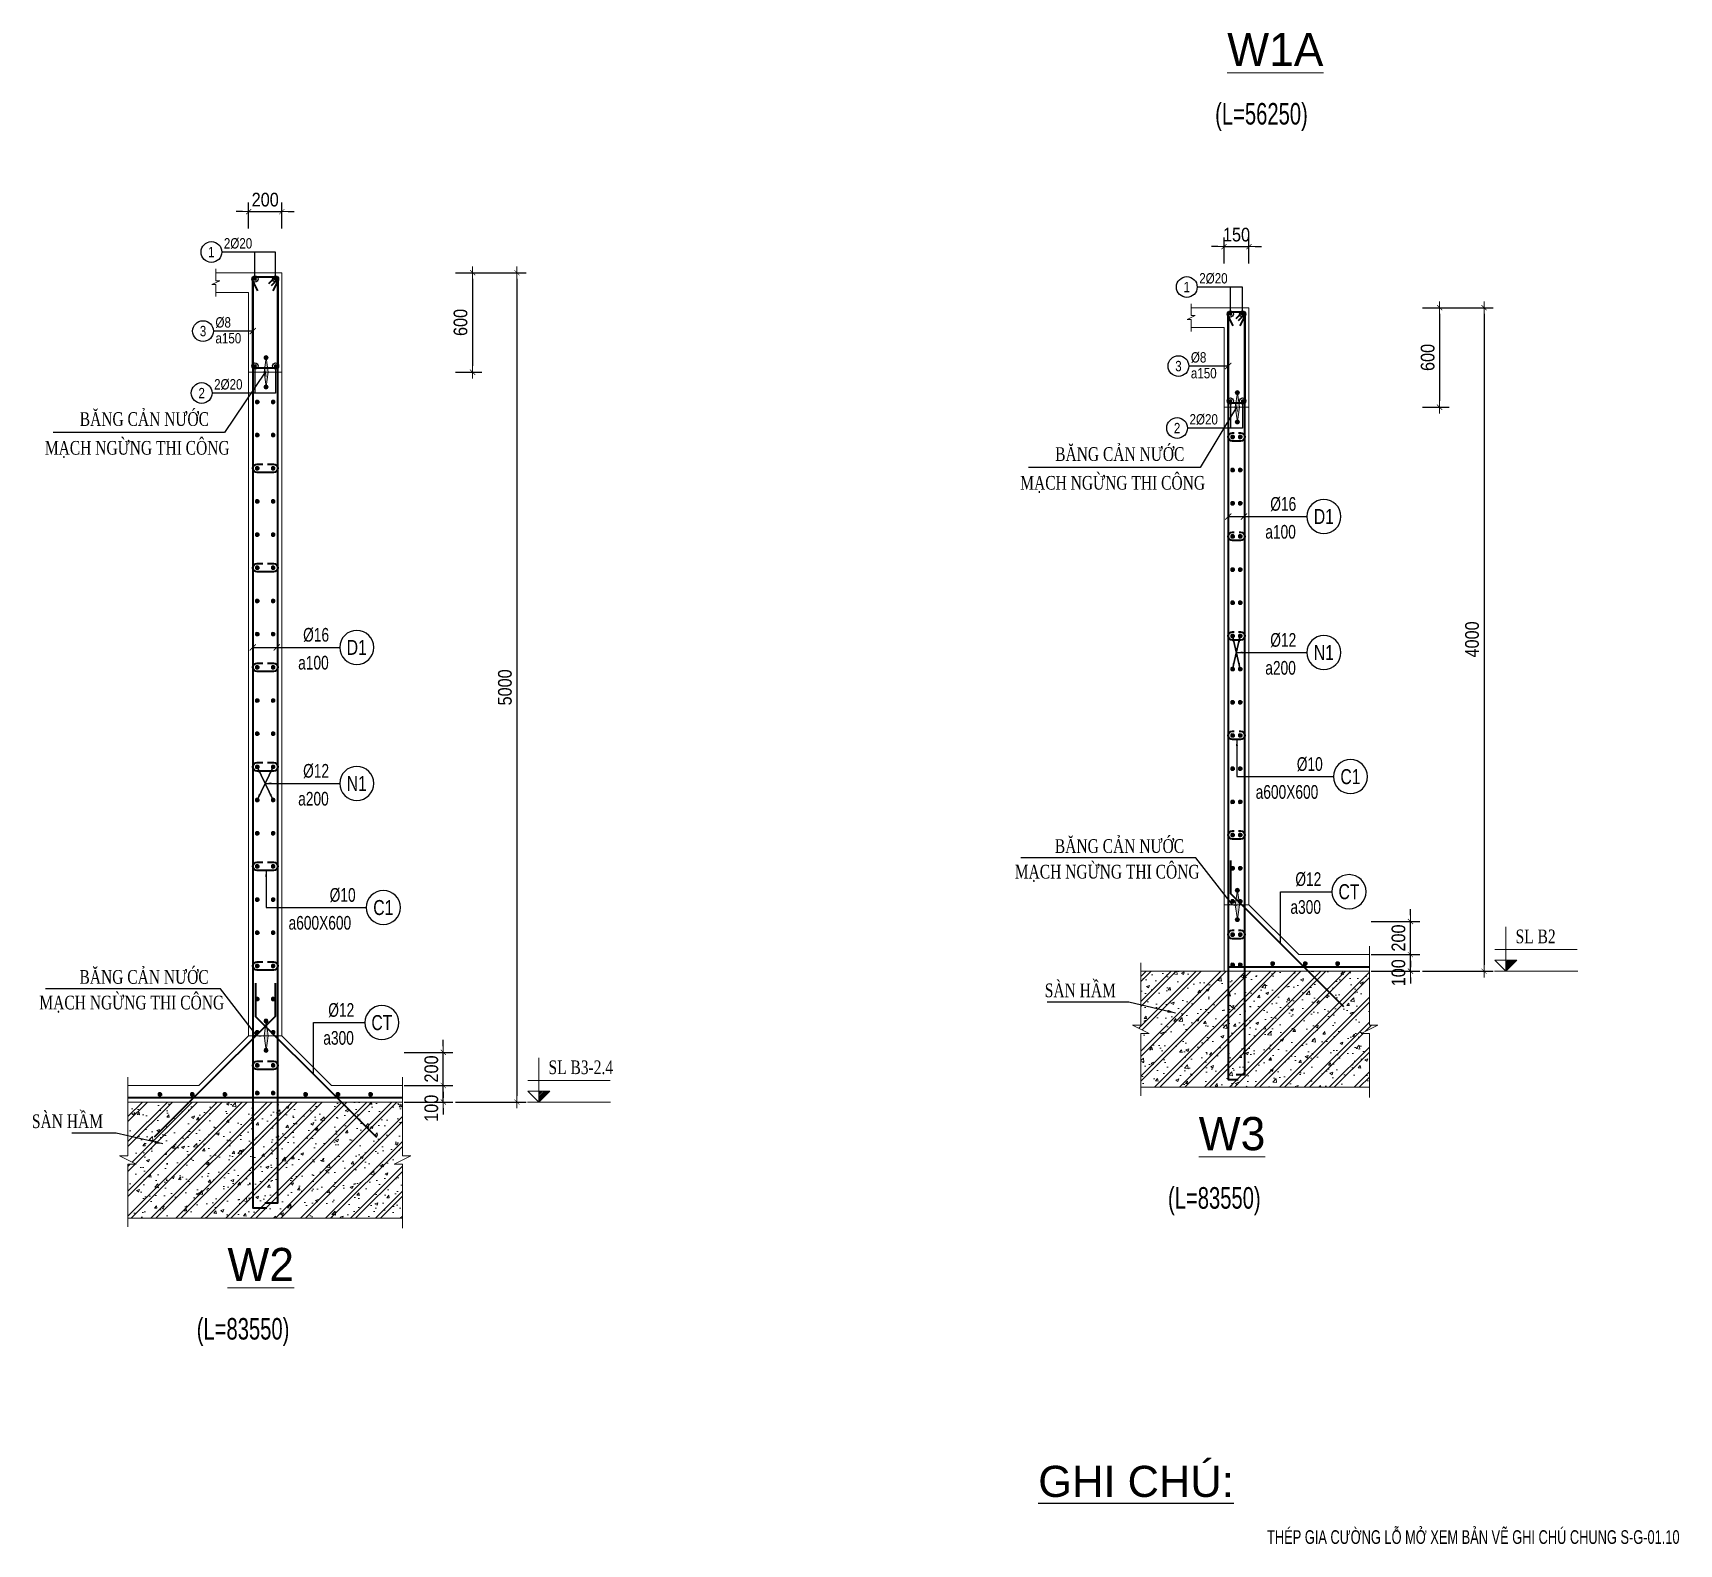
# Model space of a CAD drawing. Extents: x 512210 to 544733856, y -92216 to 2317910607.
# Drawn here: x 669913 to 689751, y -82031 to -63810 of the extents above; entities that cross this region are included whole.
import ezdxf
from ezdxf.enums import TextEntityAlignment as Align

# ---------------------------------------------------------------- set-up
doc = ezdxf.new("R2010")
doc.units = 0
doc.header["$LTSCALE"] = 300
doc.header["$MEASUREMENT"] = 0
doc.linetypes.add('HIDDEN', pattern=[0.375, 0.25, -0.125])
doc.layers.get('0').update_dxf_attribs({"linetype": 'CONTINUOUS'})
doc.layers.get('DEFPOINTS').update_dxf_attribs({"linetype": 'CONTINUOUS'})
for name, color, linetype, lineweight in [('00-TT.Dim', 8, 'CONTINUOUS', 13), ('00-TT.Text', 4, 'CONTINUOUS', 13), ('00-XMT.Dim', 8, 'CONTINUOUS', 13), ('3-TEXT', 3, 'CONTINUOUS', 20), ('9', 252, 'CONTINUOUS', 9), ('a-Thay', 255, 'CONTINUOUS', 18), ('G-ANNO-TEXT', 231, 'CONTINUOUS', 9), ('kata_text', 7, 'CONTINUOUS', 30), ('kata_thep chu', 4, 'CONTINUOUS', 35), ('NDC_S_DIM', 1, 'CONTINUOUS', 15), ('NDC_S_HATCH MATERIAL', 8, 'CONTINUOUS', 13), ('NDC_S_REBAR', 4, 'CONTINUOUS', 35), ('NDC_S_SLAB', 2, 'CONTINUOUS', 18), ('sh', 90, 'CONTINUOUS', 13), ('Text chu', 2, 'CONTINUOUS', 25)]:
    doc.layers.add(name, color=color, linetype=linetype, lineweight=lineweight)
doc.layers.add('TEXT', color=4, linetype='CONTINUOUS')
doc.styles.add('01. TT-Arial-S', font='3t-unicode.shx')
doc.styles.add('02. TT-ArialS', font='3t-unicode.shx', dxfattribs={"width": 0.7})
doc.styles.add('kata_text', font='arial.ttf', dxfattribs={"width": 0.8})
doc.styles.add('NDC_ARIAL', font='arial.ttf', dxfattribs={"width": 0.85})
doc.styles.get("Standard").update_dxf_attribs({"font": 'arial.ttf'})
doc.styles.add('VNARIALH', font='', dxfattribs={"width": 0.75})
doc.styles.add('VNAVANTH', font='')
doc.styles.add('vntimeh.shx', font='vntimeh.shx', dxfattribs={"width": 0.65})
doc.styles.get('VNARIALH').set_extended_font_data('.VnArialH')
doc.styles.get('VNAVANTH').set_extended_font_data('.VnAvantH')
doc.linetypes.add('ZIGZAG', pattern='A,0.0001,-0.2,[131,ltypeshp.shx,S=0.2,R=0,X=-0.2,Y=0],-0.4,[131,ltypeshp.shx,S=0.2,R=180,X=0.2,Y=0],-0.2', length=0.8001)
doc.dimstyles.new('NDC_1-75', dxfattribs={"dimscale": 75, "dimtxt": 2.2, "dimasz": 1, "dimexe": 1.5, "dimexo": 0, "dimgap": 0.8, "dimtad": 1, "dimdec": 0, "dimdsep": 46, "dimtxsty": 'NDC_ARIAL', "dimblk": 'DIMMARK', "dimcen": 49999.938995, "dimdle": 1.5, "dimclrd": 1, "dimclre": 1, "dimclrt": 3, "dimadec": 0, "dimazin": 0, "dimtfac": 1, "dimtdec": 0, "dimtix": 1, "dimtmove": 1, "dimatfit": 3, "dimfxl": 1, "dimarcsym": 0})
doc.dimstyles.new('TT 1-1-100', dxfattribs={"dimscale": 100, "dimtxt": 2.2, "dimasz": 1, "dimexe": 1.2, "dimexo": 0, "dimgap": 0.5, "dimtad": 1, "dimdec": 0, "dimzin": 0, "dimdsep": 46, "dimtxsty": '02. TT-ArialS', "dimblk": 'ARCHTICK', "dimcen": 1.5, "dimdle": 1, "dimclrd": 8, "dimclre": 8, "dimclrt": 90, "dimadec": 0, "dimazin": 0, "dimtfac": 1, "dimtdec": 0, "dimtofl": 0, "dimtmove": 0, "dimatfit": 3, "dimfxl": 0.18, "dimtolj": 1, "dimtzin": 0, "dimarcsym": 0})
pattern_1 = [(50, (0, 0), (358.63009, -31.37607), [37.5, -412.5]), (355, (0, 0), (-69.37567, 376.09607), [30, -330]), (100.4514, (29.9, -2.6), (289.25469, 344.71977), [31.8701, -350.57106]), (46.1842, (0, 100), (533.62052, -82.7595), [56.25, -618.75]), (96.6356, (44.47, 93.1), (467.33135, 487.05894), [47.80514, -525.8565]), (351.1842, (0, 100), (467.33097, 487.0593), [45, -495]), (21, (50, 75), (298.45353, -201.30945), [37.5, -412.5]), (326, (50, 75), (121.65767, 362.57502), [30, -330]), (71.4514, (74.87, 58.22), (420.11131, 161.26525), [31.8701, -350.57106]), (37.5, (0, 0), (6.079928, 166.446927), [0, -326, 0, -335, 0, -331.25]), (7.5, (0, 0), (131.53477, 197.205856), [0, -191, 0, -318.5, 0, -126.25]), (327.5, (-111.5, 0), (266.911218, -11.277436), [0, -125, 0, -390, 0, -517.5]), (317.5, (-161.5, 0), (291.593085, 50.05249), [0, -162.5, 0, -259, 0, -367.5]), (45, (0, 0), (-150.26019, 150.26019), []), (45, (0, 61.25), (-150.26019, 150.26019), [])]

# ---------------------------------------------------------------- blocks, each defined once
blk = doc.blocks.new('DIMMARK')
at = {"layer": 'NDC_S_DIM', "color": 1}
blk.add_line((-1.5, 0), (1, 0), dxfattribs=at)
at = {"layer": 'NDC_S_DIM', "color": 2, "const_width": 0.1}
blk.add_lwpolyline([(-0.42, -0.42), (0.42, 0.42)], dxfattribs=at)
blk = doc.blocks.new('*D162')
at = {"layer": 'DEFPOINTS', "color": 0, "transparency": 16777216}
for p in [(675005, -66701), (675005, -76701), (675746, -76701)]:
    blk.add_point(p, dxfattribs=at)
at = {"layer": 'NDC_S_DIM', "color": 1, "lineweight": -2, "transparency": 16777216}
for p, q in [((675005, -66701), (675859, -66701)), ((675746, -66776), (675746, -76626)), ((675005, -76701), (675859, -76701))]:
    blk.add_line(p, q, dxfattribs=at)
at = {"layer": 'NDC_S_DIM', "color": 1, "lineweight": -2, "transparency": 16777216, "xscale": 75, "yscale": 75, "zscale": 75}
for p, rotation in [((675746, -66701), 90), ((675746, -76701), 270)]:
    blk.add_blockref('DIMMARK', p, dxfattribs=dict(at, rotation=rotation))
at = {"layer": 'NDC_S_DIM', "color": 3, "transparency": 16777216, "insert": (675602, -71701), "char_height": 165, "attachment_point": 5, "rotation": 90, "style": 'NDC_ARIAL'}
blk.add_mtext('5000', dxfattribs=at)
blk = doc.blocks.new('*D163')
at = {"layer": 'DEFPOINTS', "color": 0, "transparency": 16777216}
for p in [(672913, -65965), (672513, -66167), (672913, -66167)]:
    blk.add_point(p, dxfattribs=at)
at = {"layer": 'NDC_S_DIM', "color": 1, "lineweight": -2, "transparency": 16777216}
for p, q in [((672513, -66167), (672513, -65853)), ((672913, -66167), (672913, -65853)), ((672438, -65965), (672363, -65965)), ((672513, -65965), (672913, -65965)), ((672988, -65965), (673063, -65965))]:
    blk.add_line(p, q, dxfattribs=at)
at = {"layer": 'NDC_S_DIM', "color": 1, "lineweight": -2, "transparency": 16777216, "xscale": 75, "yscale": 75, "zscale": 75}
blk.add_blockref('DIMMARK', (672513, -65965), dxfattribs=at)
at = {"layer": 'NDC_S_DIM', "color": 1, "lineweight": -2, "transparency": 16777216, "xscale": 75, "yscale": 75, "zscale": 75, "rotation": 180}
blk.add_blockref('DIMMARK', (672913, -65965), dxfattribs=at)
at = {"layer": 'NDC_S_DIM', "color": 3, "transparency": 16777216, "insert": (672713, -65821), "char_height": 165, "attachment_point": 5, "style": 'NDC_ARIAL'}
blk.add_mtext('200', dxfattribs=at)
blk = doc.blocks.new('kata_block_THEP')
at = {"layer": 'kata_thep chu', "color": 0}
for p, q in [((-0.5, 0), (0.5, 0)), ((-0.35, 0.35), (0.35, -0.35)), ((0.35, 0.35), (-0.35, -0.35)), ((0, 0.5), (0, -0.5))]:
    blk.add_line(p, q, dxfattribs=at)
at = {"layer": 'kata_thep chu', "color": 0, "const_width": 0.0833}
blk.add_lwpolyline([(-0.5, 0, 1), (0.5, 0, 1), (-0.5, 0, 1)], format="xyb", dxfattribs=at)
blk = doc.blocks.new('00-3T-Reinforcement')
at = {"color": 8}
blk.add_circle((-2.5, 0), 2.5, dxfattribs=at)
at = {"layer": '00-TT.Text', "color": 7, "style": 'VNARIALH', "width": 0.75}
blk.add_attdef('SH', text='', height=2.2, dxfattribs=at).set_placement((-2.5, 0), align=Align.MIDDLE)
at = {"layer": 'sh', "style": '01. TT-Arial-S', "width": 0.75}
for tag, p in [('DK', (0.56, 0.85)), ('KC', (0.56, -2.97))]:
    blk.add_attdef(tag, p, '', height=2, dxfattribs=at)
blk = doc.blocks.new('CT-A3')
at = {"layer": '9', "ltscale": 50}
h = blk.add_hatch(dxfattribs=at)
h.set_pattern_fill('ANSI31', color=256, scale=140.625054, style=0)
h.set_pattern_definition([(45, (-151568.963, -26075.813), (-12.4296162, 12.4296162), [])])
h.paths.add_polyline_path([(164, 160), (164, 0), (325, 160)])
for p, q in [((5, 314), (1200, 314)), ((1209, 0), (0, 0))]:
    blk.add_line(p, q, dxfattribs=at)
for points in [[(164, 643), (164, 0)], [(164, 0), (3, 160), (164, 160)], [(164, 0), (325, 160), (164, 160)]]:
    blk.add_lwpolyline(points, dxfattribs=at)
at = {"layer": '3-TEXT', "style": 'vntimeh.shx', "width": 0.75}
blk.add_attdef('CT', (305, 407), '', height=200, dxfattribs=at)
blk = doc.blocks.new('SIKA')
at = {"layer": '00-XMT.Dim'}
h = blk.add_hatch(color=7, dxfattribs=at)
edge = h.paths.add_edge_path()
edge.add_arc((902400, 306254), 27.5, 0, 360)
blk.add_hatch(color=7, dxfattribs=at).paths.add_polyline_path([(902372, 306053), (902400, 306254), (902428, 306053), (902400, 305851)])
h = blk.add_hatch(color=7, dxfattribs=at)
edge = h.paths.add_edge_path()
edge.add_arc((902400, 305851), 27.5, 0, 360)
at = {"layer": '00-XMT.Dim', "color": 7}
blk.add_lwpolyline([(902372, 306053), (902400, 306254), (902428, 306053), (902400, 305851)], close=True, dxfattribs=at)
for centre in [(902400, 306254), (902400, 305851)]:
    blk.add_circle(centre, 27.5, dxfattribs=at)
blk = doc.blocks.new('*D166')
at = {"layer": 'DEFPOINTS', "color": 0, "transparency": 16777216}
for p in [(674387, -76501), (674859, -76501), (674387, -76701)]:
    blk.add_point(p, dxfattribs=at)
at = {"layer": 'NDC_S_DIM', "color": 1, "lineweight": -2, "transparency": 16777216}
for p, q in [((674859, -76426), (674859, -76351)), ((674387, -76501), (674972, -76501)), ((674859, -76701), (674859, -76501)), ((674387, -76701), (674972, -76701)), ((674859, -76776), (674859, -76851))]:
    blk.add_line(p, q, dxfattribs=at)
at = {"layer": 'NDC_S_DIM', "color": 1, "lineweight": -2, "transparency": 16777216, "xscale": 75, "yscale": 75, "zscale": 75}
for p, rotation in [((674859, -76501), 270), ((674859, -76701), 90)]:
    blk.add_blockref('DIMMARK', p, dxfattribs=dict(at, rotation=rotation))
at = {"layer": 'NDC_S_DIM', "color": 3, "transparency": 16777216, "insert": (674715, -76776), "char_height": 165, "attachment_point": 5, "rotation": 90, "style": 'NDC_ARIAL'}
blk.add_mtext('100', dxfattribs=at)
blk = doc.blocks.new('*D167')
at = {"layer": 'DEFPOINTS', "color": 0, "transparency": 16777216}
for p in [(675005, -66701), (675005, -67901), (675212, -67901)]:
    blk.add_point(p, dxfattribs=at)
at = {"layer": 'NDC_S_DIM', "color": 1, "lineweight": -2, "transparency": 16777216}
for p, q in [((675005, -66701), (675324, -66701)), ((675212, -66776), (675212, -67826)), ((675005, -67901), (675324, -67901))]:
    blk.add_line(p, q, dxfattribs=at)
at = {"layer": 'NDC_S_DIM', "color": 1, "lineweight": -2, "transparency": 16777216, "xscale": 75, "yscale": 75, "zscale": 75}
for p, rotation in [((675212, -66701), 90), ((675212, -67901), 270)]:
    blk.add_blockref('DIMMARK', p, dxfattribs=dict(at, rotation=rotation))
at = {"layer": 'NDC_S_DIM', "color": 3, "transparency": 16777216, "insert": (675067, -67301), "char_height": 165, "attachment_point": 5, "rotation": 90, "style": 'NDC_ARIAL'}
blk.add_mtext('600', dxfattribs=at)
blk = doc.blocks.new('*U158')
blk.add_circle((-2.5, 0), 2.5)
at = {"layer": 'kata_text', "color": 7, "style": 'kata_text', "width": 0.8}
blk.add_attdef('SH2', text='', height=2.5, dxfattribs=at).set_placement((-2.5, 0), align=Align.MIDDLE)
at = {"layer": 'kata_text', "color": 3, "style": 'kata_text', "width": 0.8}
blk.add_attdef('DK1', (0.5, 0.85), '', height=2.5, dxfattribs=at)
blk = doc.blocks.new('*U159')
blk.add_circle((-2.5, 0), 2.5)
at = {"layer": 'kata_text', "color": 7, "style": 'kata_text', "width": 0.8}
blk.add_attdef('SH2', text='', height=2.5, dxfattribs=at).set_placement((-2.5, 0), align=Align.MIDDLE)
at = {"layer": 'kata_text', "color": 3, "style": 'kata_text', "width": 0.8}
for tag, p in [('DK1', (0.5, 0.85)), ('KC1', (0.5, -2.97))]:
    blk.add_attdef(tag, p, '', height=2.5, dxfattribs=at)
blk = doc.blocks.new('_ARCHTICK')
at = {"const_width": 0.15}
blk.add_lwpolyline([(-0.5, -0.5), (0.5, 0.5)], dxfattribs=at)
blk = doc.blocks.new('*D330')
at = {"layer": 'DEFPOINTS', "color": 0, "transparency": 16777216}
for p in [(686660, -67123), (686660, -75123), (687401, -75123)]:
    blk.add_point(p, dxfattribs=at)
at = {"layer": 'NDC_S_DIM', "color": 1, "lineweight": -2, "transparency": 16777216}
for p, q in [((686660, -67123), (687513, -67123)), ((687401, -67198), (687401, -75048)), ((686660, -75123), (687513, -75123))]:
    blk.add_line(p, q, dxfattribs=at)
at = {"layer": 'NDC_S_DIM', "color": 1, "lineweight": -2, "transparency": 16777216, "xscale": 75, "yscale": 75, "zscale": 75}
for p, rotation in [((687401, -67123), 90), ((687401, -75123), 270)]:
    blk.add_blockref('DIMMARK', p, dxfattribs=dict(at, rotation=rotation))
at = {"layer": 'NDC_S_DIM', "color": 3, "transparency": 16777216, "insert": (687257, -71123), "char_height": 165, "attachment_point": 5, "rotation": 90, "style": 'NDC_ARIAL'}
blk.add_mtext('4000', dxfattribs=at)
blk = doc.blocks.new('*D331')
at = {"layer": 'DEFPOINTS', "color": 0, "transparency": 16777216}
for p in [(684568, -66387), (684268, -66589), (684568, -66589)]:
    blk.add_point(p, dxfattribs=at)
at = {"layer": 'NDC_S_DIM', "color": 1, "lineweight": -2, "transparency": 16777216}
for p, q in [((684193, -66387), (684118, -66387)), ((684268, -66589), (684268, -66275)), ((684268, -66387), (684568, -66387)), ((684568, -66589), (684568, -66275)), ((684643, -66387), (684718, -66387))]:
    blk.add_line(p, q, dxfattribs=at)
at = {"layer": 'NDC_S_DIM', "color": 1, "lineweight": -2, "transparency": 16777216, "xscale": 75, "yscale": 75, "zscale": 75}
blk.add_blockref('DIMMARK', (684268, -66387), dxfattribs=at)
at = {"layer": 'NDC_S_DIM', "color": 1, "lineweight": -2, "transparency": 16777216, "xscale": 75, "yscale": 75, "zscale": 75, "rotation": 180}
blk.add_blockref('DIMMARK', (684568, -66387), dxfattribs=at)
at = {"layer": 'NDC_S_DIM', "color": 3, "transparency": 16777216, "insert": (684418, -66243), "char_height": 165, "attachment_point": 5, "style": 'NDC_ARIAL'}
blk.add_mtext('150', dxfattribs=at)
blk = doc.blocks.new('*D328')
at = {"layer": 'DEFPOINTS', "color": 0, "transparency": 16777216}
for p in [(686042, -74524), (686514, -74524), (686042, -74923)]:
    blk.add_point(p, dxfattribs=at)
at = {"layer": 'NDC_S_DIM', "color": 1, "lineweight": -2, "transparency": 16777216}
for p, q in [((686514, -74449), (686514, -74374)), ((686042, -74524), (686627, -74524)), ((686514, -74923), (686514, -74524)), ((686042, -74923), (686627, -74923)), ((686514, -74998), (686514, -75073))]:
    blk.add_line(p, q, dxfattribs=at)
at = {"layer": 'NDC_S_DIM', "color": 1, "lineweight": -2, "transparency": 16777216, "xscale": 75, "yscale": 75, "zscale": 75}
for p, rotation in [((686514, -74524), 270), ((686514, -74923), 90)]:
    blk.add_blockref('DIMMARK', p, dxfattribs=dict(at, rotation=rotation))
at = {"layer": 'NDC_S_DIM', "color": 3, "transparency": 16777216, "insert": (686370, -74723), "char_height": 165, "attachment_point": 5, "rotation": 90, "style": 'NDC_ARIAL'}
blk.add_mtext('200', dxfattribs=at)
blk = doc.blocks.new('*D329')
at = {"layer": 'DEFPOINTS', "color": 0, "transparency": 16777216}
for p in [(686660, -67123), (686660, -68323), (686866, -68323)]:
    blk.add_point(p, dxfattribs=at)
at = {"layer": 'NDC_S_DIM', "color": 1, "lineweight": -2, "transparency": 16777216}
for p, q in [((686660, -67123), (686979, -67123)), ((686866, -67198), (686866, -68248)), ((686660, -68323), (686979, -68323))]:
    blk.add_line(p, q, dxfattribs=at)
at = {"layer": 'NDC_S_DIM', "color": 1, "lineweight": -2, "transparency": 16777216, "xscale": 75, "yscale": 75, "zscale": 75}
for p, rotation in [((686866, -67123), 90), ((686866, -68323), 270)]:
    blk.add_blockref('DIMMARK', p, dxfattribs=dict(at, rotation=rotation))
at = {"layer": 'NDC_S_DIM', "color": 3, "transparency": 16777216, "insert": (686722, -67723), "char_height": 165, "attachment_point": 5, "rotation": 90, "style": 'NDC_ARIAL'}
blk.add_mtext('600', dxfattribs=at)
blk = doc.blocks.new('*D554')
at = {"layer": 'DEFPOINTS', "color": 0, "transparency": 16777216}
for p in [(674387, -76102), (674859, -76102), (674387, -76501)]:
    blk.add_point(p, dxfattribs=at)
at = {"layer": 'NDC_S_DIM', "color": 1, "lineweight": -2, "transparency": 16777216}
for p, q in [((674859, -76027), (674859, -75952)), ((674387, -76102), (674972, -76102)), ((674859, -76501), (674859, -76102)), ((674387, -76501), (674972, -76501)), ((674859, -76576), (674859, -76651))]:
    blk.add_line(p, q, dxfattribs=at)
at = {"layer": 'NDC_S_DIM', "color": 1, "lineweight": -2, "transparency": 16777216, "xscale": 75, "yscale": 75, "zscale": 75}
for p, rotation in [((674859, -76102), 270), ((674859, -76501), 90)]:
    blk.add_blockref('DIMMARK', p, dxfattribs=dict(at, rotation=rotation))
at = {"layer": 'NDC_S_DIM', "color": 3, "transparency": 16777216, "insert": (674715, -76302), "char_height": 165, "attachment_point": 5, "rotation": 90, "style": 'NDC_ARIAL'}
blk.add_mtext('200', dxfattribs=at)
blk = doc.blocks.new('*D556')
at = {"layer": 'DEFPOINTS', "color": 0, "transparency": 16777216}
for p in [(686042, -74923), (686514, -74923), (686042, -75123)]:
    blk.add_point(p, dxfattribs=at)
at = {"layer": 'NDC_S_DIM', "color": 1, "lineweight": -2, "transparency": 16777216}
for p, q in [((686514, -74848), (686514, -74773)), ((686042, -74923), (686627, -74923)), ((686514, -75123), (686514, -74923)), ((686042, -75123), (686627, -75123)), ((686514, -75198), (686514, -75273))]:
    blk.add_line(p, q, dxfattribs=at)
at = {"layer": 'NDC_S_DIM', "color": 1, "lineweight": -2, "transparency": 16777216, "xscale": 75, "yscale": 75, "zscale": 75}
for p, rotation in [((686514, -74923), 270), ((686514, -75123), 90)]:
    blk.add_blockref('DIMMARK', p, dxfattribs=dict(at, rotation=rotation))
at = {"layer": 'NDC_S_DIM', "color": 3, "transparency": 16777216, "insert": (686370, -75142), "char_height": 165, "attachment_point": 5, "rotation": 90, "style": 'NDC_ARIAL'}
blk.add_mtext('100', dxfattribs=at)

msp = doc.modelspace()

# ---------------------------------------------------------------- hatches: boundary and pattern name
at = {"layer": 'NDC_S_HATCH MATERIAL'}
h = msp.add_hatch(dxfattribs=at)
h.set_pattern_fill('BT-01', color=256, scale=50, pattern_type=2)
h.set_pattern_definition(pattern_1)
h.paths.add_polyline_path([(686120.6, -75773.1), (686020.6, -75773.1), (686020.6, -75123.1), (684268.2, -75123.1), (683265.3, -75123.1), (683265.3, -75773.1), (683165.3, -75773.1), (683365.3, -75873.1), (683265.3, -75873.1), (683265.3, -76523.1), (686020.6, -76523.1), (686020.6, -75873.1), (685920.6, -75873.1)])
h = msp.add_hatch(dxfattribs=at)
h.set_pattern_fill('BT-01', color=256, scale=50, pattern_type=2)
h.set_pattern_definition(pattern_1)
h.paths.add_polyline_path([(674365.8, -77451.2), (674265.8, -77451.2), (674465.8, -77351.2), (674365.8, -77351.2), (674365.8, -76701.2), (671058.8, -76701.2), (671058.8, -77351.2), (670958.8, -77351.2), (671158.8, -77451.2), (671058.8, -77451.2), (671058.8, -78101.2), (674365.8, -78101.2)])

# ---------------------------------------------------------------- linework, layer by layer
at = {"layer": 'a-Thay', "linetype": 'ZIGZAG', "ltscale": 0.5, "flags": 128}
for points in [[(672913.4, -67901.9), (672513.4, -67901.9)], [(672913.4, -67901.9), (672513.4, -67901.9)], [(684568.2, -68323.8), (684268.2, -68323.8)], [(684568.2, -68323.8), (684268.2, -68323.8)], [(684568.2, -74323.8), (684268.2, -74323.8)], [(672913.4, -75901.9), (672513.4, -75901.9)]]:
    msp.add_lwpolyline(points, dxfattribs=at)
at = {"layer": 'NDC_S_DIM'}
for points in [[(672116.6, -66989.2), (672116.6, -66845.2), (672068.6, -66845.2), (672164.6, -66797.2), (672116.6, -66797.2), (672116.6, -66653.2)], [(683871.5, -67411.1), (683871.5, -67267.1), (683823.5, -67267.1), (683919.5, -67219.1), (683871.5, -67219.1), (683871.5, -67075.1)], [(686020.6, -74823.1), (686020.6, -75773.1), (686120.6, -75773.1), (685920.6, -75873.1), (686020.6, -75873.1), (686020.6, -76644.6)], [(683265.3, -75023.1), (683265.3, -75773.1), (683165.3, -75773.1), (683365.3, -75873.1), (683265.3, -75873.1), (683265.3, -76626.1)], [(671058.8, -76401.2), (671058.8, -77351.2), (670958.8, -77351.2), (671158.8, -77451.2), (671058.8, -77451.2), (671058.8, -78204.2)], [(674365.8, -76401.2), (674365.8, -77351.2), (674465.8, -77351.2), (674265.8, -77451.2), (674365.8, -77451.2), (674365.8, -78222.8)]]:
    msp.add_lwpolyline(points, dxfattribs=at)
at = {"layer": 'NDC_S_REBAR'}
for p, q in [((684346.4, -73787), (684346.4, -74187)), ((684346.4, -74187), (685173.4, -75013.1))]:
    msp.add_line(p, q, dxfattribs=at)
for points in [[(672757.4, -66831.9), (672837.4, -66751.9, -0.4142136), (672863.4, -66777.9), (672863.4, -67825.9, -0.4142136), (672837.4, -67851.9), (672589.4, -67851.9, -0.4142136), (672563.4, -67825.9), (672563.4, -66777.9, -0.4142136), (672589.4, -66751.9), (672837.4, -66751.9, -0.4142136), (672863.4, -66777.9), (672783.4, -66857.9)], [(684412.2, -67253.8), (684492.2, -67173.8, -0.4142136), (684518.2, -67199.8), (684518.2, -68247.8, -0.4142136), (684492.2, -68273.8), (684344.2, -68273.8, -0.4142136), (684318.2, -68247.8), (684318.2, -67199.8, -0.4142136), (684344.2, -67173.8), (684492.2, -67173.8, -0.4142136), (684518.2, -67199.8), (684438.2, -67279.8)], [(684442.4, -68630.1), (684467.6, -68630.1, -1), (684467.6, -68731.3), (684368.8, -68731.3, -1), (684368.8, -68630.1), (684391, -68630.1)], [(672740.6, -69008.2), (672812.7, -69008.2, -1), (672812.7, -69109.5), (672614, -69109.5, -1), (672614, -69008.2), (672686.1, -69008.2)], [(684448.3, -69830.1), (684467.6, -69830.1, -1), (684467.6, -69931.3), (684368.8, -69931.3, -1), (684368.8, -69830.1), (684391, -69830.1)], [(672740.6, -70208.2), (672812.7, -70208.2, -1), (672812.7, -70309.5), (672614, -70309.5, -1), (672614, -70208.2), (672686.1, -70208.2)], [(684443.9, -71030.1), (684467.6, -71030.1, -1), (684467.6, -71131.3), (684368.8, -71131.3, -1), (684368.8, -71030.1), (684391, -71030.1)], [(672740.6, -71408.2), (672812.7, -71408.2, -1), (672812.7, -71509.5), (672614, -71509.5, -1), (672614, -71408.2), (672686.1, -71408.2)], [(684450.9, -72230.1), (684467.6, -72230.1, -1), (684467.6, -72331.3), (684368.8, -72331.3, -1), (684368.8, -72230.1), (684391, -72230.1)], [(672740.6, -72608.2), (672812.7, -72608.2, -1), (672812.7, -72709.5), (672614, -72709.5, -1), (672614, -72608.2), (672686.1, -72608.2)], [(684442.5, -73430.1), (684467.6, -73430.1, -1), (684467.6, -73531.3), (684368.8, -73531.3, -1), (684368.8, -73430.1), (684391, -73430.1)], [(672740.6, -73808.2), (672812.7, -73808.2, -1), (672812.7, -73909.5), (672614, -73909.5, -1), (672614, -73808.2), (672686.1, -73808.2)], [(684443.6, -74630.1), (684467.6, -74630.1, -1), (684467.6, -74731.3), (684368.8, -74731.3, -1), (684368.8, -74630.1), (684391, -74630.1)], [(672740.6, -75008.2), (672812.7, -75008.2, -1), (672812.7, -75109.5), (672614, -75109.5, -1), (672614, -75008.2), (672686.1, -75008.2)], [(672740.6, -76208.2), (672812.7, -76208.2, -1), (672812.7, -76309.5), (672614, -76309.5, -1), (672614, -76208.2), (672686.1, -76208.2)]]:
    msp.add_lwpolyline(points, format="xyb", dxfattribs=at)
for points in [[(672623.4, -66918.3), (672563.4, -66799.2), (672563.4, -77976.4), (672732.2, -77976.4)], [(672707.2, -77914.4), (672863.4, -77914.4), (672863.4, -66799.2), (672803.3, -66918.3)], [(684378.3, -67340.1), (684318.2, -67221.1), (684318.2, -76429.6), (684437.1, -76429.6)], [(684412.1, -76367.6), (684518.2, -76367.6), (684518.2, -67221.1), (684458.1, -67340.1)], [(684346.4, -73787), (684346.4, -74187), (685173.4, -75013.1), (685708, -75547.1)], [(686020.6, -75073.1), (684315.9, -75073.1)], [(672832.7, -75267.8), (672832.7, -75667.8), (671908.2, -76591.2), (671373.5, -77125.3)], [(672594, -75267.8), (672594, -75667.8), (673518.6, -76591.2), (674053.2, -77125.3)], [(674365.8, -76651.2), (671058.8, -76651.2)]]:
    msp.add_lwpolyline(points, dxfattribs=at)
at = {"layer": 'NDC_S_SLAB'}
for p, q in [((672913.4, -66701.2), (672116.6, -66701.2)), ((672913.4, -75901.9), (672913.4, -66701.2)), ((671913.4, -76501.2), (672513.4, -75901.9)), ((673513.4, -76501.2), (672913.4, -75901.9))]:
    msp.add_line(p, q, dxfattribs=at)
for points in [[(672116.6, -66941.2), (672513.4, -66941.2), (672513.4, -75901.9)], [(685168.2, -74923.1), (684568.2, -74323.8), (684568.2, -67123.1), (683871.5, -67123.1)], [(683871.5, -67363.1), (684268.2, -67363.1), (684268.2, -75123.1)], [(685168.2, -74923.1), (686020.6, -74923.1)], [(684268.2, -75123.1), (683265.3, -75123.1)], [(684268.2, -75123.1), (686020.6, -75123.1)], [(671913.4, -76501.2), (671058.8, -76501.2)], [(673513.4, -76501.2), (674365.8, -76501.2)], [(683265.3, -76523.1), (686020.6, -76523.1)], [(674365.8, -76701.2), (671058.8, -76701.2)], [(671058.8, -78101.2), (674365.8, -78101.2)]]:
    msp.add_lwpolyline(points, dxfattribs=at)

# ---------------------------------------------------------------- block references
at = {"xscale": 50, "yscale": 50, "zscale": 50}
for name, p, values in [('*U158', (672189.4, -66451.9), {'SH2': '1', 'DK1': '2%%c20'}), ('*U158', (683944.2, -66873.8), {'SH2': '1', 'DK1': '2%%c20'}), ('*U159', (672088.4, -67404.9), {'SH2': '3', 'DK1': '%%c8', 'KC1': 'a150'}), ('*U159', (683843.2, -67826.8), {'SH2': '3', 'DK1': '%%c8', 'KC1': 'a150'}), ('*U158', (672072.2, -68151.9), {'SH2': '2', 'DK1': '2%%c20'}), ('*U158', (683827, -68573.8), {'SH2': '2', 'DK1': '2%%c20'})]:
    msp.add_blockref(name, p, dxfattribs=at).add_auto_attribs(values)
ref = msp.add_blockref('00-3T-Reinforcement', (685265.7, -69640.8), dxfattribs=dict(xscale=-82.13412979035638, yscale=82.13412978546694, zscale=82.13412978550095))
ref.add_attrib('KC', 'a100', (684764.9, -69907.8), dxfattribs={"layer": 'sh', "height": 165, "style": '01. TT-Arial-S', "width": 0.75})
ref.add_attrib('DK', '%%c16', (684824.6, -69571.3), dxfattribs={"layer": 'sh', "height": 165, "style": '01. TT-Arial-S', "width": 0.75})
ref.add_attrib('SH', 'D1', dxfattribs={"layer": '00-TT.Text', "color": 7, "height": 180.7, "style": 'VNARIALH', "width": 0.75}).set_placement((685471.1, -69640.8), align=Align.MIDDLE)
ref = msp.add_blockref('00-3T-Reinforcement', (673610.9, -71218.9), dxfattribs=dict(xscale=-82.13412979035638, yscale=82.13412978546694, zscale=82.13412978550095))
ref.add_attrib('KC', 'a100', (673110.1, -71485.9), dxfattribs={"layer": 'sh', "height": 165, "style": '01. TT-Arial-S', "width": 0.75})
ref.add_attrib('DK', '%%c16', (673169.8, -71149.5), dxfattribs={"layer": 'sh', "height": 165, "style": '01. TT-Arial-S', "width": 0.75})
ref.add_attrib('SH', 'D1', dxfattribs={"layer": '00-TT.Text', "color": 7, "height": 180.7, "style": 'VNARIALH', "width": 0.75}).set_placement((673816.2, -71218.9), align=Align.MIDDLE)
ref = msp.add_blockref('00-3T-Reinforcement', (685265.7, -71280.9), dxfattribs=dict(xscale=-82.13412979035638, yscale=82.13412978546694, zscale=82.13412978550095))
ref.add_attrib('KC', 'a200', (684764.9, -71547.9), dxfattribs={"layer": 'sh', "height": 165, "style": '01. TT-Arial-S', "width": 0.75})
ref.add_attrib('DK', '%%c12', (684824.6, -71211.4), dxfattribs={"layer": 'sh', "height": 165, "style": '01. TT-Arial-S', "width": 0.75})
ref.add_attrib('SH', 'N1', dxfattribs={"layer": '00-TT.Text', "color": 7, "height": 180.7, "style": 'VNARIALH', "width": 0.75}).set_placement((685471.1, -71280.9), align=Align.MIDDLE)
ref = msp.add_blockref('00-3T-Reinforcement', (685585.7, -72777.1), dxfattribs=dict(xscale=-82.13412979035638, yscale=82.13412978546694, zscale=82.13412978550095))
ref.add_attrib('KC', 'a600X600', (684648.9, -73044.1), dxfattribs={"layer": 'sh', "height": 165, "style": '01. TT-Arial-S', "width": 0.75})
ref.add_attrib('DK', '%%c10', (685144.6, -72707.7), dxfattribs={"layer": 'sh', "height": 165, "style": '01. TT-Arial-S', "width": 0.75})
ref.add_attrib('SH', 'C1', dxfattribs={"layer": '00-TT.Text', "color": 7, "height": 180.7, "style": 'VNARIALH', "width": 0.75}).set_placement((685791.1, -72777.1), align=Align.MIDDLE)
ref = msp.add_blockref('00-3T-Reinforcement', (673610.9, -72859), dxfattribs=dict(xscale=-82.13412979035638, yscale=82.13412978546694, zscale=82.13412978550095))
ref.add_attrib('KC', 'a200', (673110.1, -73126), dxfattribs={"layer": 'sh', "height": 165, "style": '01. TT-Arial-S', "width": 0.75})
ref.add_attrib('DK', '%%c12', (673169.8, -72789.6), dxfattribs={"layer": 'sh', "height": 165, "style": '01. TT-Arial-S', "width": 0.75})
ref.add_attrib('SH', 'N1', dxfattribs={"layer": '00-TT.Text', "color": 7, "height": 180.7, "style": 'VNARIALH', "width": 0.75}).set_placement((673816.2, -72859), align=Align.MIDDLE)
ref = msp.add_blockref('00-3T-Reinforcement', (685568.4, -74164.4), dxfattribs=dict(xscale=-82.13412979035638, yscale=82.13412978546694, zscale=82.13412978550095))
ref.add_attrib('KC', 'a300', (685067.6, -74431.4), dxfattribs={"layer": 'sh', "height": 165, "style": '01. TT-Arial-S', "width": 0.75})
ref.add_attrib('DK', '%%c12', (685127.3, -74095), dxfattribs={"layer": 'sh', "height": 165, "style": '01. TT-Arial-S', "width": 0.75})
ref.add_attrib('SH', 'CT', dxfattribs={"layer": '00-TT.Text', "color": 7, "height": 180.7, "style": 'VNARIALH', "width": 0.75}).set_placement((685773.7, -74164.4), align=Align.MIDDLE)
ref = msp.add_blockref('00-3T-Reinforcement', (673930.9, -74355.2), dxfattribs=dict(xscale=-82.13412979035638, yscale=82.13412978546694, zscale=82.13412978550095))
ref.add_attrib('KC', 'a600X600', (672994.1, -74622.2), dxfattribs={"layer": 'sh', "height": 165, "style": '01. TT-Arial-S', "width": 0.75})
ref.add_attrib('DK', '%%c10', (673489.8, -74285.8), dxfattribs={"layer": 'sh', "height": 165, "style": '01. TT-Arial-S', "width": 0.75})
ref.add_attrib('SH', 'C1', dxfattribs={"layer": '00-TT.Text', "color": 7, "height": 180.7, "style": 'VNARIALH', "width": 0.75}).set_placement((674136.2, -74355.2), align=Align.MIDDLE)
ref = msp.add_blockref('00-3T-Reinforcement', (673913.6, -75742.6), dxfattribs=dict(xscale=-82.13412979035638, yscale=82.13412978546694, zscale=82.13412978550095))
ref.add_attrib('KC', 'a300', (673412.7, -76009.6), dxfattribs={"layer": 'sh', "height": 165, "style": '01. TT-Arial-S', "width": 0.75})
ref.add_attrib('DK', '%%c12', (673472.4, -75673.1), dxfattribs={"layer": 'sh', "height": 165, "style": '01. TT-Arial-S', "width": 0.75})
ref.add_attrib('SH', 'CT', dxfattribs={"layer": '00-TT.Text', "color": 7, "height": 180.7, "style": 'VNARIALH', "width": 0.75}).set_placement((674118.9, -75742.6), align=Align.MIDDLE)
at = {"layer": '00-XMT.Dim', "color": 7, "xscale": -0.8775311545468867, "yscale": 0.8775311524514109, "zscale": 0.8775311535358427}
for p in [(1464607.2, -336472.7), (1476312.1, -336894.6), (1476312.1, -342894.6), (1464607.2, -344472.7)]:
    msp.add_blockref('SIKA', p, dxfattribs=at)
at = {"layer": '3-TEXT'}
ref = msp.add_blockref('CT-A3', (687528.5, -75123.1), dxfattribs=dict(at, xscale=0.8289007083512843, yscale=0.8289007083512843, zscale=0.8289007083512843))
ref.add_attrib('CT', 'SL B2', (687781.2, -74785.9), dxfattribs={"layer": 'Text chu', "color": 0, "height": 165, "style": 'vntimeh.shx', "width": 0.75})
ref = msp.add_blockref('CT-A3', (675873.6, -76701.2), dxfattribs=dict(at, xscale=0.8289007083512843, yscale=0.8289007083512843, zscale=0.8289007083512843))
ref.add_attrib('CT', 'SL B3-2.4', (676126.3, -76364), dxfattribs={"layer": 'Text chu', "color": 0, "height": 165, "style": 'vntimeh.shx', "width": 0.75})
at = {"layer": 'NDC_S_REBAR', "xscale": 36, "yscale": 36, "zscale": 36}
for p in [(672589.4, -66777.2), (672837.4, -66777.2), (684344.2, -67199.1), (684492.2, -67199.1), (672589.4, -67825.9), (672837.4, -67825.9), (684344.2, -68247.8), (684492.2, -68247.8)]:
    msp.add_blockref('kata_block_THEP', p, dxfattribs=at)
at = {"layer": 'NDC_S_REBAR', "yscale": 51.60959999985062, "rotation": 180}
for p, xscale, zscale in [((672617.4, -68259.2), -51.60959999985062, 51.60960000000001), ((672808.8, -68259.2), 51.60959999985062, 51.60959999985062), ((672617.4, -68659.2), -51.60959999985062, 51.60960000000001), ((672808.8, -68659.2), 51.60959999985062, 51.60959999985062), ((684372.2, -68681.1), -51.60959999985062, 51.60960000000001), ((684463.6, -68681.1), 51.60959999985062, 51.60959999985062), ((672617.4, -69059.2), -51.60959999985062, 51.60960000000001), ((672808.8, -69059.2), 51.60959999985062, 51.60959999985062), ((684372.2, -69081.1), -51.60959999985062, 51.60960000000001), ((684463.6, -69081.1), 51.60959999985062, 51.60959999985062), ((672617.4, -69459.2), -51.60959999985062, 51.60960000000001), ((672808.8, -69459.2), 51.60959999985062, 51.60959999985062), ((684372.2, -69481.1), -51.60959999985062, 51.60960000000001), ((684463.6, -69481.1), 51.60959999985062, 51.60959999985062), ((672617.4, -69859.2), -51.60959999985062, 51.60960000000001), ((672808.8, -69859.2), 51.60959999985062, 51.60959999985062), ((684372.2, -69881.1), -51.60959999985062, 51.60960000000001), ((684463.6, -69881.1), 51.60959999985062, 51.60959999985062), ((672617.4, -70259.2), -51.60959999985062, 51.60960000000001), ((672808.8, -70259.2), 51.60959999985062, 51.60959999985062), ((684372.2, -70281.1), -51.60959999985062, 51.60960000000001), ((684463.6, -70281.1), 51.60959999985062, 51.60959999985062), ((672617.4, -70659.2), -51.60959999985062, 51.60960000000001), ((672808.8, -70659.2), 51.60959999985062, 51.60959999985062), ((684372.2, -70681.1), -51.60959999985062, 51.60960000000001), ((684463.6, -70681.1), 51.60959999985062, 51.60959999985062), ((672617.4, -71059.2), -51.60959999985062, 51.60960000000001), ((672808.8, -71059.2), 51.60959999985062, 51.60959999985062), ((684372.2, -71081.1), -51.60959999985062, 51.60960000000001), ((684463.6, -71081.1), 51.60959999985062, 51.60959999985062), ((672617.4, -71459.2), -51.60959999985062, 51.60960000000001), ((672808.8, -71459.2), 51.60959999985062, 51.60959999985062), ((684372.2, -71481.1), -51.60959999985062, 51.60960000000001), ((684463.6, -71481.1), 51.60959999985062, 51.60959999985062), ((672617.4, -71859.2), -51.60959999985062, 51.60960000000001), ((672808.8, -71859.2), 51.60959999985062, 51.60959999985062), ((684372.2, -71881.1), -51.60959999985062, 51.60960000000001), ((684463.6, -71881.1), 51.60959999985062, 51.60959999985062), ((672617.4, -72259.2), -51.60959999985062, 51.60960000000001), ((672808.8, -72259.2), 51.60959999985062, 51.60959999985062), ((684372.2, -72281.1), -51.60959999985062, 51.60960000000001), ((684463.6, -72281.1), 51.60959999985062, 51.60959999985062), ((672617.4, -72659.2), -51.60959999985062, 51.60960000000001), ((672808.8, -72659.2), 51.60959999985062, 51.60959999985062), ((684372.2, -72681.1), -51.60959999985062, 51.60960000000001), ((684463.6, -72681.1), 51.60959999985062, 51.60959999985062), ((672617.4, -73059.2), -51.60959999985062, 51.60960000000001), ((672808.8, -73059.2), 51.60959999985062, 51.60959999985062), ((684372.2, -73081.1), -51.60959999985062, 51.60960000000001), ((684463.6, -73081.1), 51.60959999985062, 51.60959999985062), ((672617.4, -73459.2), -51.60959999985062, 51.60960000000001), ((672808.8, -73459.2), 51.60959999985062, 51.60959999985062), ((684372.2, -73481.1), -51.60959999985062, 51.60960000000001), ((684463.6, -73481.1), 51.60959999985062, 51.60959999985062), ((672617.4, -73859.2), -51.60959999985062, 51.60960000000001), ((672808.8, -73859.2), 51.60959999985062, 51.60959999985062), ((684372.2, -73881.1), -51.60959999985062, 51.60960000000001), ((684463.6, -73881.1), 51.60959999985062, 51.60959999985062), ((672617.4, -74259.2), -51.60959999985062, 51.60960000000001), ((672808.8, -74259.2), 51.60959999985062, 51.60959999985062), ((684372.2, -74281.1), -51.60959999985062, 51.60960000000001), ((684463.6, -74281.1), 51.60959999985062, 51.60959999985062), ((672617.4, -74659.2), -51.60959999985062, 51.60960000000001), ((672808.8, -74659.2), 51.60959999985062, 51.60959999985062), ((684372.2, -74681.1), -51.60959999985062, 51.60960000000001), ((684463.6, -74681.1), 51.60959999985062, 51.60959999985062), ((672617.4, -75059.2), -51.60959999985062, 51.60960000000001), ((672808.8, -75059.2), 51.60959999985062, 51.60959999985062), ((684372.2, -75046.1), -51.60959999985062, 51.60960000000001), ((684463.6, -75046.1), 51.60959999985062, 51.60959999985062), ((684855, -75031.1), 51.60959999985062, 51.60959999985062), ((685246.4, -75031.1), 51.60959999985062, 51.60959999985062), ((685637.8, -75031.1), 51.60959999985062, 51.60959999985062), ((672617.4, -75459.2), -51.60959999985062, 51.60960000000001), ((672808.8, -75459.2), 51.60959999985062, 51.60959999985062), ((672617.4, -75859.2), -51.60959999985062, 51.60960000000001), ((672808.8, -75859.2), 51.60959999985062, 51.60959999985062), ((672617.4, -76259.2), -51.60959999985062, 51.60960000000001), ((672808.8, -76259.2), 51.60959999985062, 51.60959999985062), ((672617.4, -76592.9), -51.60959999985062, 51.60960000000001), ((672808.8, -76592.9), 51.60959999985062, 51.60959999985062), ((671443.8, -76609.2), -51.60959999985062, 51.60959999985062), ((671835.2, -76609.2), -51.60959999985062, 51.60959999985062), ((672226.6, -76609.2), -51.60959999985062, 51.60959999985062), ((673200.2, -76609.2), 51.60959999985062, 51.60959999985062), ((673591.6, -76609.2), 51.60959999985062, 51.60959999985062), ((673983, -76609.2), 51.60959999985062, 51.60959999985062)]:
    msp.add_blockref('kata_block_THEP', p, dxfattribs=dict(at, xscale=xscale, zscale=zscale))

# ---------------------------------------------------------------- texts
at = {"linetype": 'HIDDEN'}
msp.add_text('%%UGHI CHÚ:', height=375, dxfattribs=at).set_placement((682028.7, -81461.8))
at = {"layer": '00-TT.Dim', "color": 90, "style": '02. TT-ArialS', "width": 0.7}
for s, height, p in [('(L=56250)', 260, (684160.7, -64914.9)), ('(L=83550)', 260, (683592.4, -77986.5)), ('(L=83550)', 260, (671887.6, -79564.6)), ('THÉP GIA CƯỜNG LỖ MỞ XEM BẢN VẼ GHI CHÚ CHUNG S-G-01.10', 165, (684786.5, -82028.2))]:
    msp.add_text(s, height=height, dxfattribs=at).set_placement(p)
at = {"layer": 'G-ANNO-TEXT', "color": 7, "style": 'VNAVANTH'}
for s, p in [('%%Uw1A', (684306.2, -64209.9)), ('%%Uw3', (683962.6, -77281.4)), ('%%Uw2', (672257.7, -78859.6))]:
    msp.add_text(s, height=400, dxfattribs=at).set_placement(p)
at = {"layer": 'TEXT', "color": 3, "style": 'vntimeh.shx', "width": 0.75}
for s, p in [('b¨ng c¶n n\xadíc', (672034.9, -68548)), ('m¹ch ngõng thi c«ng', (672284.1, -68895)), ('b¨ng c¶n n\xadíc', (683789.8, -68969.9)), ('m¹ch ngõng thi c«ng', (684038.9, -69316.9)), ('b¨ng c¶n n\xadíc', (683786.2, -73696.5)), ('m¹ch ngõng thi c«ng', (683973.1, -74005.5)), ('b¨ng c¶n n\xadíc', (672031.4, -75274.6)), ('m¹ch ngõng thi c«ng', (672218.2, -75583.7)), ('SµN HÇM', (682964.3, -75436.6)), ('SµN HÇM', (670757.8, -77014.7))]:
    msp.add_text(s, height=165, dxfattribs=at).set_placement(p, align=Align.RIGHT)

# ---------------------------------------------------------------- dimensions: what is measured, and where the dimension line sits
at = {"layer": 'NDC_S_DIM'}
for base, p1, p2, picture, middle in [((672913.4, -65965.2), (672513.4, -66167.3), (672913.4, -66167.3), '*D163', (672713.4, -65821)), ((684568.2, -66387.1), (684268.2, -66589.2), (684568.2, -66589.2), '*D331', (684418.2, -66242.9))]:
    dim = msp.add_linear_dim(base=base, p1=p1, p2=p2, dimstyle='NDC_1-75', override={"dimlfac": 0.5}, dxfattribs=at)
    dim.commit()
    dim.dimension.update_dxf_attribs({"geometry": picture, "text_midpoint": middle})
for base, p1, p2, picture, middle in [((675211.6, -67901.2), (675005.4, -66701.2), (675005.4, -67901.2), '*D167', (675067.4, -67301.2)), ((675746, -76701.2), (675005.4, -66701.2), (675005.4, -76701.2), '*D162', (675601.8, -71701.2)), ((686866.5, -68323.1), (686660.2, -67123.1), (686660.2, -68323.1), '*D329', (686722.2, -67723.1)), ((687400.9, -75123.1), (686660.2, -67123.1), (686660.2, -75123.1), '*D330', (687256.6, -71123.1)), ((686514.2, -74523.8), (686041.6, -74923.1), (686041.6, -74523.8), '*D328', (686370, -74723.4)), ((674859.3, -76101.9), (674386.7, -76501.2), (674386.7, -76101.9), '*D554', (674715.1, -76301.6))]:
    dim = msp.add_linear_dim(base=base, p1=p1, p2=p2, angle=90, dimstyle='NDC_1-75', override={"dimlfac": 0.5}, dxfattribs=at)
    dim.commit()
    dim.dimension.update_dxf_attribs({"geometry": picture, "text_midpoint": middle})
for base, p1, p2, picture, middle in [((686514.2, -74923.1), (686041.6, -75123.1), (686041.6, -74923.1), '*D556', (686514.2, -75141.8)), ((674859.3, -76501.2), (674386.7, -76701.2), (674386.7, -76501.2), '*D166', (674859.3, -76776.2))]:
    dim = msp.add_linear_dim(base=base, p1=p1, p2=p2, angle=90, dimstyle='NDC_1-75', override={"dimlfac": 0.5}, dxfattribs=at)
    dim.commit()
    dim.dimension.update_dxf_attribs({"geometry": picture, "text_midpoint": middle, "dimtype": 160})

# ---------------------------------------------------------------- leaders
for points, override in [([(672589.4, -66777.9), (672589.4, -66451.9), (672189.4, -66451.9)], {"dimlfac": 0.5, "dimldrblk": 'Origin'}), ([(672837.4, -66777.9), (672837.4, -66451.9), (672189.4, -66451.9)], {"dimlfac": 0.5, "dimldrblk": 'Origin'}), ([(684344.2, -67199.8), (684344.2, -66873.8), (683944.2, -66873.8)], {"dimlfac": 0.5, "dimldrblk": 'Origin'}), ([(684492.2, -67199.8), (684492.2, -66873.8), (683944.2, -66873.8)], {"dimlfac": 0.5, "dimldrblk": 'Origin'}), ([(672563.4, -67404.9), (672088.4, -67404.9)], {"dimlfac": 0.5, "dimldrblk": 'ARCHTICK'}), ([(672589.4, -67825.9), (672589.4, -68151.9), (672072.2, -68151.9)], {"dimlfac": 0.5, "dimldrblk": 'Origin'}), ([(672837.4, -67825.9), (672837.4, -68151.9), (672072.2, -68151.9)], {"dimlfac": 0.5, "dimldrblk": 'Origin'}), ([(684318.2, -67826.8), (683843.2, -67826.8)], {"dimlfac": 0.5, "dimldrblk": 'ARCHTICK'}), ([(672713.4, -67901.9), (672223.6, -68628.7), (670156.1, -68628.7)], {"dimlfac": 0.5, "dimldrblk": 'ARCHTICK'}), ([(684344.2, -68247.8), (684344.2, -68573.8), (683827, -68573.8)], {"dimlfac": 0.5, "dimldrblk": 'Origin'}), ([(684492.2, -68247.8), (684492.2, -68573.8), (683827, -68573.8)], {"dimlfac": 0.5, "dimldrblk": 'Origin'}), ([(684418.2, -68323.8), (683978.5, -69050.5), (681910.9, -69050.5)], {"dimlfac": 0.5, "dimldrblk": 'ARCHTICK'}), ([(684318.2, -69640.8), (684662.9, -69640.8), (685265.7, -69640.8)], {"dimlfac": 0.5, "dimldrblk": 'ARCHTICK'}), ([(684506.8, -69640.8), (684662.9, -69640.8), (685265.7, -69640.8)], {"dimlfac": 0.5, "dimldrblk": 'ARCHTICK'}), ([(672563.4, -71218.9), (673008.1, -71218.9), (673610.9, -71218.9)], {"dimlfac": 0.5, "dimldrblk": 'ARCHTICK'}), ([(672852, -71218.9), (673008.1, -71218.9), (673610.9, -71218.9)], {"dimlfac": 0.5, "dimldrblk": 'ARCHTICK'}), ([(684368.8, -71080.7), (684463.6, -71481.1)], {"dimlfac": 0.5}), ([(684463.6, -71481.1), (684368.8, -71080.7)], {"dimlfac": 0.5}), ([(684463.6, -71081.1), (684368.8, -71480.7)], {"dimlfac": 0.5}), ([(684368.8, -71480.7), (684463.6, -71081.1)], {"dimlfac": 0.5}), ([(684416.2, -71280.9), (684671.7, -71280.9), (685265.7, -71280.9)], {"dimlfac": 0.5}), ([(684422.6, -72331.3), (684422.6, -72777.1), (685585.7, -72777.1)], {"dimlfac": 0.5}), ([(672614, -72658.9), (672808.8, -73059.2)], {"dimlfac": 0.5}), ([(672808.8, -73059.2), (672614, -72658.9)], {"dimlfac": 0.5}), ([(672808.8, -72659.2), (672614, -73058.9)], {"dimlfac": 0.5}), ([(672614, -73058.9), (672808.8, -72659.2)], {"dimlfac": 0.5}), ([(672711.4, -72859), (673016.9, -72859), (673610.9, -72859)], {"dimlfac": 0.5}), ([(684368.2, -74323.8), (683927.7, -73757), (681819.8, -73757)], {"dimlfac": 0.5, "dimldrblk": 'ARCHTICK'}), ([(672723.9, -73909.5), (672723.9, -74355.2), (673930.9, -74355.2)], {"dimlfac": 0.5}), ([(684947.9, -74787.9), (684947.9, -74164.4), (685568.4, -74164.4)], {"dimgap": 0.8, "dimtad": 0, "dimldrblk": 'ARCHTICK'}), ([(672613.4, -75901.9), (672172.9, -75335.1), (670064.9, -75335.1)], {"dimlfac": 0.5, "dimldrblk": 'ARCHTICK'}), ([(673293.1, -76366), (673293.1, -75742.6), (673913.6, -75742.6)], {"dimgap": 0.8, "dimtad": 0, "dimldrblk": 'ARCHTICK'})]:
    msp.add_leader(points, dimstyle='NDC_1-75', override=override, dxfattribs=at)
at = {"layer": 'TEXT'}
for points in [[(683684.5, -75627.2), (683122.1, -75497.1), (682136.6, -75497.1)], [(671480.8, -77205.3), (670915.6, -77075.2), (670381.7, -77075.2)]]:
    msp.add_leader(points, dimstyle='TT 1-1-100', override={"dimgap": 0.5, "dimtad": 0}, dxfattribs=at)

doc.saveas('drawing.dxf')
